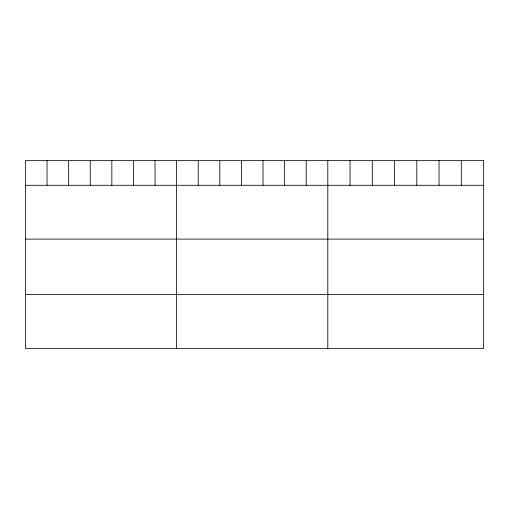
<?xml version="1.0" encoding="UTF-8"?>
<svg xmlns="http://www.w3.org/2000/svg" width="509" height="509" viewBox="0 0 509 509"><rect width="100%" height="100%" fill="white"/><g stroke="black" fill="none" stroke-linecap="round" stroke-linejoin="round"><path stroke-width="0.76" d="M25.45 185.295L483.55 185.295M25.45 239.109L483.55 239.109M25.45 294.546L483.55 294.546M461.3 160.64L461.3 185.295M439.051 160.64L439.051 185.295M416.801 160.64L416.801 185.295M394.545 160.64L394.545 185.295M372.295 160.64L372.295 185.295M350.046 160.64L350.046 185.295M327.796 160.64L327.796 348.36M306.202 160.64L306.202 185.295M284.601 160.64L284.601 185.295M263.007 160.64L263.007 185.295M241.412 160.64L241.412 185.295M219.818 160.64L219.818 185.295M198.217 160.64L198.217 185.295M176.623 160.64L176.623 348.36M155.029 160.64L155.029 185.295M133.428 160.64L133.428 185.295M111.834 160.64L111.834 185.295M90.239 160.64L90.239 185.295M68.645 160.64L68.645 185.295M47.044 160.64L47.044 185.295M483.55 160.64L25.45 160.64L25.45 348.36L483.55 348.36L483.55 160.64"/></g></svg>
